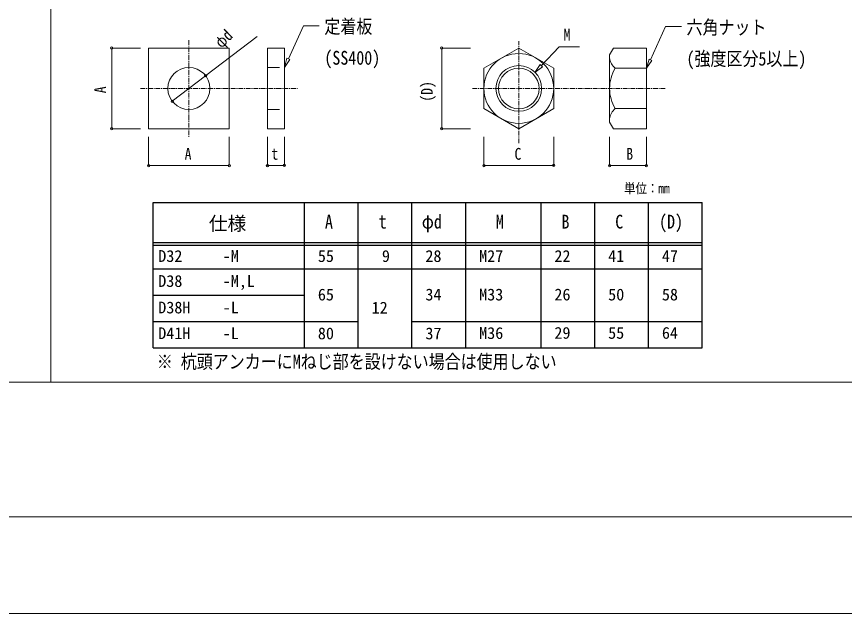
# Model space of a CAD drawing. Units: millimetres, scale not verified. Extents: x -59960 to 29700, y -21000 to 21000.
# Drawn here: x 262 to 15662, y -21000 to -9898 of the extents above; entities that cross this region are included whole.
import ezdxf
from ezdxf.enums import TextEntityAlignment as Align

# ---------------------------------------------------------------- set-up
doc = ezdxf.new("R2010")
doc.units = ezdxf.units.MM
doc.header["$LTSCALE"] = 70
doc.linetypes.add('USER2', pattern=[2, 1.25, -0.25, 0.25, -0.25])
doc.linetypes.add('USER3', pattern=[4.7625, 3.175, -1.5875])
for name, color, linetype, lineweight in [('0-3_DEFPOINTS', 7, 'Continuous', 18), ('0-5_05_SUNPOU', 3, 'Continuous', 18), ('0-6_03_ZU', 2, 'Continuous', 18), ('0-8_00_WAKU', 9, 'Continuous', 18), ('0-9_08_CENTER', 1, 'USER2', 18)]:
    doc.layers.add(name, color=color, linetype=linetype, lineweight=lineweight)
doc.layers.add('0-4_02_TEXT', color=7, linetype='Continuous')
doc.layers.add('0-7_06_HYOU', color=7, linetype='Continuous')
doc.styles.add('ＭＳ ゴシック', font='')
doc.styles.get('ＭＳ ゴシック').set_extended_font_data('MS Gothic')

# ---------------------------------------------------------------- blocks, each defined once
blk = doc.blocks.new('U101')
at = {"layer": '0-4_02_TEXT', "style": 'ＭＳ ゴシック', "width": 0.85}
blk.add_text('φd', height=219.9, rotation=44.549, dxfattribs=at).set_placement((33820.65, 10453.23), align=Align.BOTTOM_LEFT)
blk = doc.blocks.new('U102')
at = {"layer": '0-4_02_TEXT', "style": 'ＭＳ ゴシック', "width": 0.85}
blk.add_text('M', height=219.9, dxfattribs=at).set_placement((40139.1, 10589.46), align=Align.BOTTOM_LEFT)
blk = doc.blocks.new('U103')
at = {"layer": '0-4_02_TEXT', "style": 'ＭＳ ゴシック', "width": 0.85}
blk.add_text('※ 杭頭アンカーにMねじ部を設けない場合は使用しない', height=256.6, dxfattribs=at).set_placement((32571.12, 4478.53), align=Align.BOTTOM_LEFT)
blk = doc.blocks.new('U108')
at = {"layer": '0-4_02_TEXT', "style": 'ＭＳ ゴシック', "width": 0.85}
for s, p in [('定着板', (35688.01, 10713.26)), ('(SS400)', (35688.01, 10129.93))]:
    blk.add_text(s, height=256.6, dxfattribs=at).set_placement(p, align=Align.BOTTOM_LEFT)
blk = doc.blocks.new('U109')
at = {"layer": '0-4_02_TEXT', "style": 'ＭＳ ゴシック', "width": 0.85}
for s, p in [('六角ナット', (42423.88, 10697.09)), ('(強度区分5以上)', (42423.88, 10113.76))]:
    blk.add_text(s, height=256.6, dxfattribs=at).set_placement(p, align=Align.BOTTOM_LEFT)

msp = doc.modelspace()

# ---------------------------------------------------------------- linework, layer by layer
at = {"layer": '0-3_DEFPOINTS'}
for p, q in [((-29700, -19200), (29700, -19200)), ((-29700, -21000), (29700, -21000))]:
    msp.add_line(p, q, dxfattribs=at)
at = {"layer": '0-5_05_SUNPOU'}
for p, q in [((4735.83, -10267.97), (3783.12, -10994.38)), ((2568.12, -10484.56), (2034.16, -10484.56)), ((2034.16, -11984.56), (2034.16, -10484.56)), ((8170.36, -11984.56), (8170.36, -10484.55)), ((8704.31, -10484.55), (8171.36, -10484.55)), ((3157.1, -11471.7), (3779.14, -10997.42)), ((2568.12, -11984.56), (2034.16, -11984.56)), ((8704.31, -11984.56), (8170.36, -11984.56)), ((2718.12, -12134.56), (2718.12, -12668.51)), ((4218.12, -12134.56), (4218.12, -12668.51)), ((4930.17, -12134.56), (4930.17, -12667.51)), ((5243.62, -12134.56), (5243.62, -12667.51)), ((8954.71, -12134.56), (8954.71, -12667.51)), ((10253.92, -12133.76), (10253.92, -12666.72)), ((11294.52, -12134.56), (11294.52, -12667.51)), ((11979.56, -12134.56), (11979.56, -12667.51)), ((2718.12, -12668.51), (4218.12, -12668.51)), ((4930.17, -12667.51), (5243.62, -12667.51)), ((8954.71, -12668.51), (10253.92, -12668.51)), ((11294.52, -12668.51), (11979.56, -12668.51))]:
    msp.add_line(p, q, dxfattribs=at)
for points in [[(5318.06, -10685.07), (5599.37, -10069.2), (5893.85, -10069.2)], [(12053.93, -10701.23), (12335.24, -10085.36), (12629.71, -10085.36)], [(10025.51, -10810.29), (10358.53, -10459.77), (10735.24, -10459.77)]]:
    msp.add_lwpolyline(points, dxfattribs=at)
for points in [[(5291.67, -10672.66), (5243.62, -10843.45), (5344.46, -10697.47)], [(12027.53, -10688.83), (11979.49, -10859.61), (12080.32, -10713.64)], [(10004.37, -10790.2), (9904.98, -10937.16), (10046.66, -10830.38)]]:
    msp.add_lwpolyline(points, close=True, dxfattribs=at)
for centre, radius in [((2034.16, -10484.56), 21.88), ((8170.36, -10484.55), 21.88), ((9604.32, -11234.56), 425.2), ((3779.14, -10997.42), 21.88), ((3157.1, -11471.7), 21.88), ((2034.16, -11984.56), 21.88), ((8170.36, -11984.56), 21.88), ((2718.12, -12668.51), 21.88), ((4218.12, -12668.51), 21.88), ((4930.17, -12668.51), 21.88), ((5243.62, -12667.51), 21.88), ((8954.71, -12668.51), 21.88), ((10253.92, -12667.72), 21.88), ((11294.52, -12668.51), 21.88), ((11979.56, -12668.51), 21.88)]:
    msp.add_circle(centre, radius, dxfattribs=at)
at = {"layer": '0-6_03_ZU'}
for p, q in [((9604.32, -10484.55), (8954.71, -10859.61)), ((9604.32, -10484.55), (10253.92, -10859.61)), ((11294.52, -10608.57), (11366.12, -10484.55)), ((11294.52, -11860.54), (11294.52, -10608.57)), ((11366.12, -10484.55), (11979.56, -10484.55)), ((11979.56, -11937.31), (11979.56, -10531.8)), ((8954.71, -11609.51), (8954.71, -10859.61)), ((10253.92, -11609.51), (10253.92, -10859.61)), ((11399.63, -10859.72), (11979.49, -10859.61)), ((9604.31, -11984.56), (8954.71, -11609.51)), ((9604.32, -11984.56), (10253.92, -11609.51)), ((11399.7, -11609.51), (11979.56, -11609.51)), ((11294.52, -11860.54), (11366.12, -11984.56))]:
    msp.add_line(p, q, dxfattribs=at)
at = {"layer": '0-6_03_ZU', "linetype": 'USER3'}
for p, q in [((4930.17, -10843.45), (5243.62, -10843.45)), ((4930.17, -11624.61), (5243.62, -11624.61))]:
    msp.add_line(p, q, dxfattribs=at)
at = {"layer": '0-6_03_ZU'}
for points in [[(2718.12, -11984.56), (4218.12, -11984.56), (4218.12, -10484.56), (2718.12, -10484.56)], [(4930.17, -11984.56), (5243.62, -11984.56), (5243.62, -10484.56), (4930.17, -10484.56)]]:
    msp.add_lwpolyline(points, close=True, dxfattribs=at)
msp.add_lwpolyline([(11366.12, -11984.56), (11979.56, -11984.56), (11979.56, -10484.55)], dxfattribs=at)
for centre, radius in [((9604.32, -11234.56), 649.52), ((3468.12, -11234.56), 391.11), ((9604.32, -11234.56), 377.95)]:
    msp.add_circle(centre, radius, dxfattribs=at)
for centre, radius, start, end in [((11559.78, -10647.22), 266.09, 184.23521, 232.99718), ((12015.41, -11234.56), 720.9, 148.67062, 180.01059), ((12015.41, -11234.56), 720.9, 180.00005, 211.34001), ((11559.89, -11821.98), 266.09, 127.01346, 175.77543)]:
    msp.add_arc(centre, radius, start, end, dxfattribs=at)
at = {"layer": '0-7_06_HYOU'}
for p, q in [((2805.34, -16060.08), (2805.34, -13359.22)), ((2805.34, -13359.22), (13017.82, -13359.22)), ((5617.82, -16060.08), (5617.82, -13359.22)), ((6617.82, -16060.08), (6617.82, -13359.22)), ((7617.82, -16060.08), (7617.82, -13359.22)), ((8617.82, -16060.08), (8617.82, -13359.22)), ((10017.82, -16060.08), (10017.82, -13359.22)), ((11017.82, -16060.08), (11017.82, -13359.22)), ((12017.82, -16060.08), (12017.82, -13359.22)), ((13017.82, -16060.08), (13017.82, -13359.22)), ((2805.34, -14100.08), (13017.82, -14100.08)), ((2805.34, -14150.08), (13017.82, -14150.08)), ((2805.34, -14590.08), (13017.82, -14590.08)), ((2805.34, -15080.08), (5617.82, -15080.08)), ((2805.34, -15570.08), (6617.82, -15570.08)), ((7617.82, -15570.08), (13017.82, -15570.08)), ((2805.34, -16060.08), (13017.82, -16060.08))]:
    msp.add_line(p, q, dxfattribs=at)
at = {"layer": '0-8_00_WAKU'}
msp.add_line((-27900, -16700), (27900, -16700), dxfattribs=at)
msp.add_lwpolyline([(900, -16700), (900, -316.13), (27900, -316.13)], dxfattribs=at)
at = {"layer": '0-9_08_CENTER'}
for p, q in [((3468.12, -10334.56), (3468.12, -12134.56)), ((9604.31, -12251.95), (9604.31, -10356.67)), ((2568.12, -11234.56), (5490.53, -11234.56)), ((8741.8, -11234.56), (12333.89, -11234.56))]:
    msp.add_line(p, q, dxfattribs=at)

# ---------------------------------------------------------------- block references
at = {"layer": '0-6_03_ZU'}
for name in ['U108', 'U109', 'U101', 'U102', 'U103']:
    msp.add_blockref(name, (-29700, -21000), dxfattribs=at)

# ---------------------------------------------------------------- texts
at = {"layer": '0-4_02_TEXT', "style": 'ＭＳ ゴシック', "width": 0.85}
for s, p in [('A', (1992.59, -11323.89)), ('(D)', (8070.47, -11480.56))]:
    msp.add_text(s, height=219.9, rotation=90, dxfattribs=at).set_placement(p, align=Align.BOTTOM_LEFT)
for s, height, p in [('A', 219.9, (3388.99, -12626.94)), ('t', 219.9, (5001.47, -12626.42)), ('C', 219.9, (9525.19, -12626.94)), ('B', 219.9, (11604.04, -12626.94)), ('単位：mm', 183.3, (11562.79, -13238.62)), ('A', 256.6, (5998.66, -13917.96)), ('t', 256.6, (6998.66, -13917.96)), ('φd', 256.6, (7799.93, -13917.96)), ('M', 256.6, (9177.41, -13917.96)), ('B', 256.6, (10398.66, -13917.96)), ('C', 256.6, (11398.66, -13917.96)), ('(D)', 256.6, (12214.13, -13917.96))]:
    msp.add_text(s, height=height, dxfattribs=at).set_placement(p, align=Align.BOTTOM_LEFT)
at = {"layer": '0-4_02_TEXT', "style": 'ＭＳ ゴシック'}
for s, height, p in [('仕様', 256.6, (3836.44, -13951.82)), ('D32', 219.9, (2897.86, -14528.11)), ('-M', 219.9, (4097.86, -14528.11)), ('55', 219.9, (5867, -14528.11)), ('9', 219.9, (7058.56, -14528.11)), ('28', 219.9, (7867, -14528.11)), ('M27', 219.9, (8867, -14528.11)), ('22', 219.9, (10267, -14528.11)), ('41', 219.9, (11267, -14528.11)), ('47', 219.9, (12267, -14528.11)), ('D38', 219.9, (2897.86, -14992.75)), ('-M,L', 219.9, (4097.86, -14992.75)), ('65', 219.9, (5867, -15243.79)), ('34', 219.9, (7867, -15243.79)), ('M33', 219.9, (8867, -15243.79)), ('26', 219.9, (10267, -15243.79)), ('50', 219.9, (11267, -15243.79)), ('58', 219.9, (12267, -15243.79)), ('D38H', 219.9, (2897.86, -15484.94)), ('-L', 219.9, (4097.86, -15484.94)), ('12', 219.9, (6867, -15488.13)), ('D41H', 219.9, (2897.86, -15963.67)), ('-L', 219.9, (4097.86, -15963.67)), ('80', 219.9, (5867, -15967.06)), ('37', 219.9, (7867, -15967.52)), ('M36', 219.9, (8867, -15960.41)), ('29', 219.9, (10267, -15957)), ('55', 219.9, (11267, -15957)), ('64', 219.9, (12267, -15957))]:
    msp.add_text(s, height=height, dxfattribs=at).set_placement(p, align=Align.BOTTOM_LEFT)

doc.saveas('drawing.dxf')
